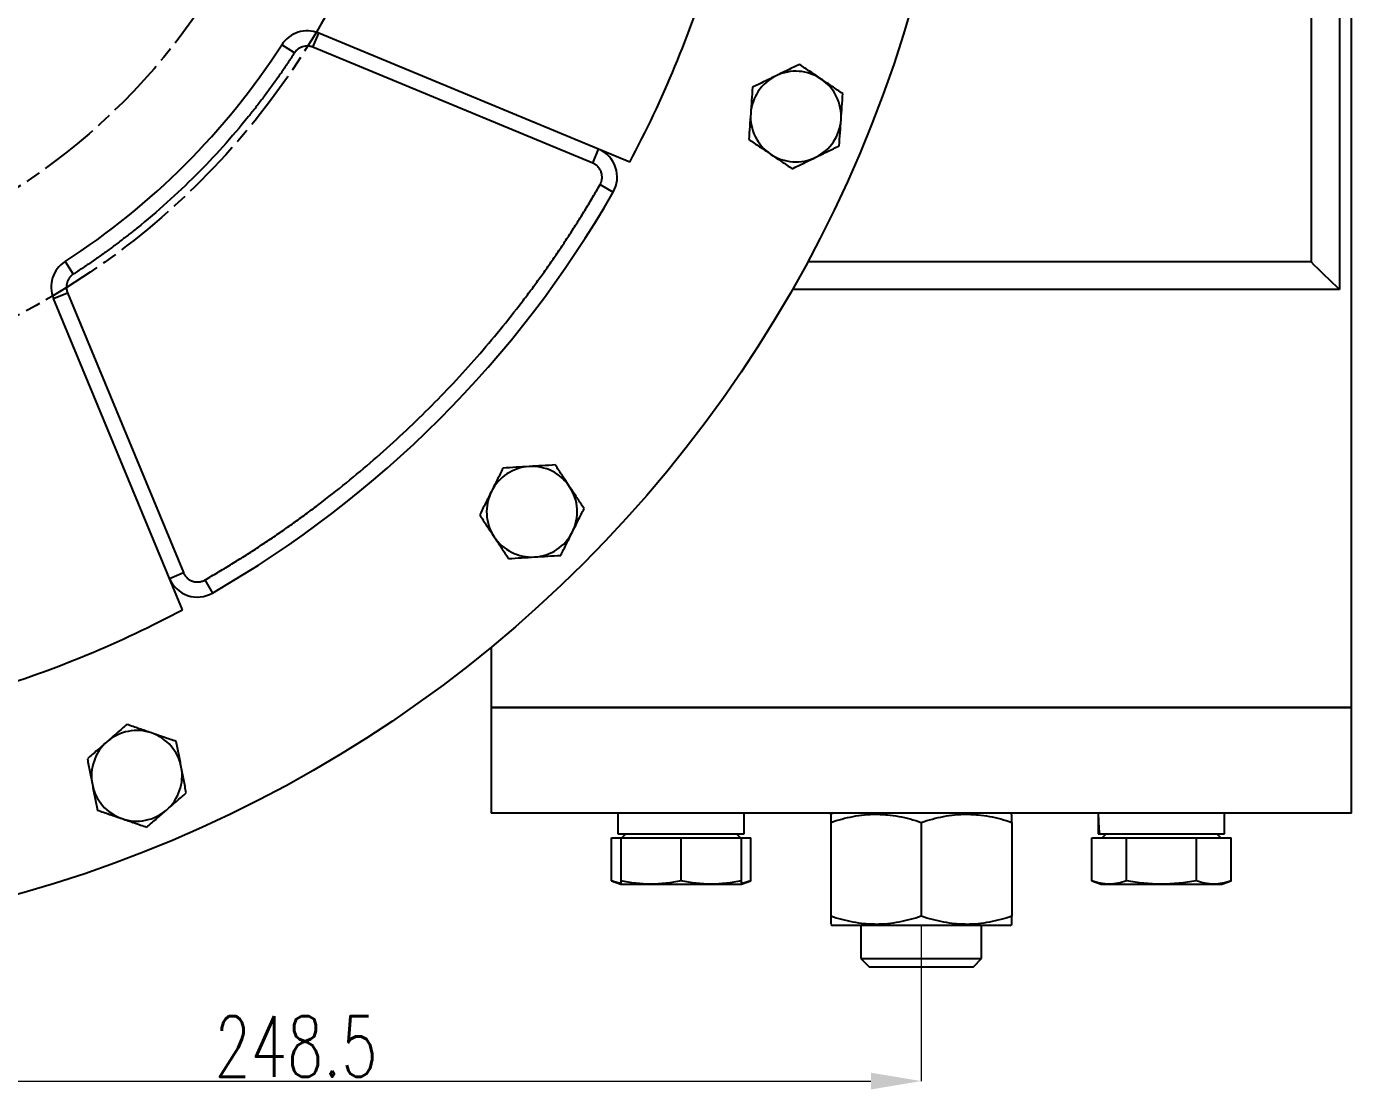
# Model space of a CAD drawing. Header units: millimetres. Extents: x 2003 to 4439, y 563 to 2285.
# Drawn here: x 3494.3 to 3757.7, y 1080.5 to 1291.7 of the extents above; entities that cross this region are included whole.
import ezdxf

# ---------------------------------------------------------------- set-up
doc = ezdxf.new("R2010")
doc.units = ezdxf.units.MM
doc.linetypes.add('AM_ISO08W050', pattern=[18, 12, -1.5, 3, -1.5])
doc.layers.add('AM_5', color=3, linetype='Continuous', lineweight=25)
doc.layers.add('AM_7', color=4, linetype='AM_ISO08W050', lineweight=25)
doc.styles.add('SLDTEXTSTYLE1', font='txt.shx', dxfattribs={"width": 0.7, "bigfont": 'gbcbig.shx'})
doc.dimstyles.new('SLDDIMSTYLE12$0', dxfattribs={"dimtxt": 12, "dimasz": 10, "dimexe": 0, "dimexo": 0.0625, "dimgap": 0.875, "dimtad": 1, "dimdec": 1, "dimlfac": 1.8, "dimrnd": 1e-09, "dimzin": 12, "dimdsep": 46, "dimtxsty": 'SLDTEXTSTYLE1', "dimcen": 0.09, "dimdle": 8.16, "dimclrd": 3, "dimclre": 3, "dimadec": 0, "dimazin": 3, "dimtfac": 1, "dimtdec": 1, "dimtofl": 0, "dimtmove": 0, "dimatfit": 3, "dimfxl": 0, "dimfrac": 2, "dimtolj": 1, "dimlwd": 5, "dimlwe": 5, "dimarcsym": 0})
doc.dimstyles.new('SLDDIMSTYLE12$3', dxfattribs={"dimtxt": 12, "dimasz": 10, "dimexe": 0, "dimexo": 0.0625, "dimgap": 0.875, "dimtad": 1, "dimdec": 1, "dimlfac": 1.8, "dimrnd": 1e-09, "dimzin": 12, "dimdsep": 46, "dimtxsty": 'SLDTEXTSTYLE1', "dimcen": 0.09, "dimdle": 8.16, "dimclrd": 3, "dimclre": 3, "dimadec": 0, "dimazin": 3, "dimtfac": 1, "dimtdec": 1, "dimtofl": 0, "dimtmove": 0, "dimatfit": 3, "dimfxl": 0, "dimfrac": 2, "dimtolj": 1, "dimlwd": 5, "dimlwe": 5, "dimarcsym": 0})

# ---------------------------------------------------------------- blocks, each defined once
blk = doc.blocks.new('*D63')
at = {"layer": 'AM_5', "color": 3, "lineweight": 5, "transparency": 16777216}
blk.add_line((3423.66, 1124.32), (3423.66, 1082.16), dxfattribs=at)
at = {"layer": 'AM_5', "color": 3, "linetype": 'Continuous', "lineweight": 5, "transparency": 16777216}
for p, q in [((3672.16, 1113.02), (3672.16, 1082.16)), ((3433.66, 1082.16), (3662.16, 1082.16))]:
    blk.add_line(p, q, dxfattribs=at)
at = {"layer": 'AM_5', "color": 3, "transparency": 16777216}
for points in [[(3433.66, 1083.82), (3433.66, 1080.49), (3423.66, 1082.16)], [(3662.16, 1083.82), (3662.16, 1080.49), (3672.16, 1082.16)]]:
    blk.add_solid(points, dxfattribs=at)
at = {"layer": 'Defpoints', "color": 0, "transparency": 16777216}
for p in [(3423.66, 1124.38), (3672.16, 1113.08), (3672.16, 1082.16)]:
    blk.add_point(p, dxfattribs=at)
at = {"layer": 'AM_5', "color": 0, "transparency": 16777216, "insert": (3547.91, 1089.03), "char_height": 12, "attachment_point": 5, "style": 'SLDTEXTSTYLE1'}
blk.add_mtext('\\A1;248.5', dxfattribs=at)
blk = doc.blocks.new('*D64')
at = {"layer": 'AM_5', "color": 3, "linetype": 'Continuous', "lineweight": 5, "transparency": 16777216}
blk.add_line((3264.2, 1650.61), (3293.27, 1598.8), dxfattribs=at)
at = {"layer": 'AM_5', "color": 3, "lineweight": 5, "transparency": 16777216}
for p, q in [((3423.57, 1366.38), (3423.75, 1366.38)), ((3423.66, 1366.29), (3423.66, 1366.47))]:
    blk.add_line(p, q, dxfattribs=at)
at = {"layer": 'AM_5', "color": 3, "transparency": 16777216}
blk.add_solid([(3294.72, 1599.62), (3291.81, 1597.99), (3298.16, 1590.08)], dxfattribs=at)
at = {"layer": 'Defpoints', "color": 0, "transparency": 16777216}
for p in [(3298.16, 1590.08), (3549.17, 1142.68)]:
    blk.add_point(p, dxfattribs=at)
at = {"layer": 'AM_5', "color": 0, "transparency": 16777216, "insert": (3277.47, 1641), "char_height": 12, "attachment_point": 5, "rotation": 299.2944, "style": 'SLDTEXTSTYLE1'}
blk.add_mtext('\\A1;∅513', dxfattribs=at)
blk = doc.blocks.new('*D65')
at = {"layer": 'AM_5', "color": 3, "linetype": 'Continuous', "lineweight": 5, "transparency": 16777216}
blk.add_line((3207.09, 1606.11), (3317.07, 1484.37), dxfattribs=at)
at = {"layer": 'AM_5', "color": 3, "lineweight": 5, "transparency": 16777216}
for p, q in [((3423.57, 1366.38), (3423.75, 1366.38)), ((3423.66, 1366.29), (3423.66, 1366.47))]:
    blk.add_line(p, q, dxfattribs=at)
at = {"layer": 'AM_5', "color": 3, "transparency": 16777216}
blk.add_solid([(3318.31, 1485.48), (3315.84, 1483.25), (3323.78, 1476.95)], dxfattribs=at)
at = {"layer": 'Defpoints', "color": 0, "transparency": 16777216}
for p in [(3323.78, 1476.95), (3523.55, 1255.82)]:
    blk.add_point(p, dxfattribs=at)
at = {"layer": 'AM_5', "color": 0, "transparency": 16777216, "insert": (3223.1, 1598.64), "char_height": 12, "attachment_point": 5, "rotation": 312.0952, "style": 'SLDTEXTSTYLE1'}
blk.add_mtext('\\A1;∅298', dxfattribs=at)

msp = doc.modelspace()

# ---------------------------------------------------------------- linework, layer by layer
at = {"color": 7, "linetype": 'Continuous', "lineweight": 25}
for p, q in [((3757.663, 1156.383), (3757.663, 1576.383)), ((3755.291, 1493.383), (3755.291, 1239.383)), ((3749.622, 1487.883), (3749.622, 1244.883)), ((3551.266, 1287.55), (3552.414, 1290.322)), ((3614.239, 1264.713), (3552.414, 1290.322)), ((3547.598, 1286.405), (3545.077, 1288.032)), ((3606.883, 1264.513), (3551.266, 1287.55)), ((3606.883, 1264.513), (3608.031, 1267.285)), ((3608.336, 1260.246), (3610.937, 1258.752)), ((3502.014, 1244.968), (3503.64, 1242.448)), ((3749.622, 1244.883), (3649.561, 1244.883)), ((3499.724, 1237.631), (3502.495, 1238.779)), ((3525.332, 1175.806), (3499.724, 1237.631)), ((3502.495, 1238.779), (3525.532, 1183.163)), ((3755.291, 1239.383), (3646.515, 1239.383)), ((3522.761, 1182.015), (3525.532, 1183.163)), ((3529.799, 1181.71), (3531.294, 1179.109)), ((3586.663, 1168.334), (3586.663, 1156.383)), ((3586.663, 1156.383), (3586.663, 1135.383)), ((3586.663, 1156.383), (3672.163, 1156.383)), ((3757.663, 1156.383), (3586.663, 1156.383)), ((3672.163, 1156.383), (3757.663, 1156.383)), ((3757.663, 1135.383), (3757.663, 1156.383)), ((3757.663, 1135.383), (3586.663, 1135.383)), ((3611.883, 1135.383), (3611.883, 1131.283)), ((3636.983, 1131.283), (3636.983, 1135.383)), ((3654.538, 1135.383), (3654.163, 1135.166)), ((3690.163, 1135.166), (3689.788, 1135.383)), ((3707.343, 1135.383), (3707.343, 1131.283)), ((3732.443, 1131.283), (3732.443, 1135.383)), ((3654.163, 1133.558), (3654.163, 1114.907)), ((3672.163, 1133.558), (3672.163, 1114.907)), ((3690.163, 1133.558), (3690.163, 1114.907)), ((3610.577, 1121.958), (3610.577, 1130.483)), ((3610.577, 1130.483), (3612.433, 1130.483)), ((3611.883, 1131.283), (3636.983, 1131.283)), ((3612.433, 1130.483), (3612.433, 1121.958)), ((3612.433, 1130.483), (3624.433, 1130.483)), ((3613.433, 1131.283), (3612.633, 1130.483)), ((3624.433, 1121.958), (3624.433, 1130.483)), ((3624.433, 1130.483), (3636.433, 1130.483)), ((3636.233, 1130.483), (3635.433, 1131.283)), ((3636.433, 1130.483), (3638.29, 1130.483)), ((3636.433, 1121.958), (3636.433, 1130.483)), ((3638.29, 1121.958), (3638.29, 1130.483)), ((3706.036, 1121.958), (3706.036, 1130.483)), ((3706.036, 1130.483), (3712.964, 1130.483)), ((3707.343, 1131.283), (3707.568, 1131.283)), ((3707.568, 1131.283), (3732.443, 1131.283)), ((3708.893, 1131.283), (3708.093, 1130.483)), ((3712.964, 1121.958), (3712.964, 1130.483)), ((3712.964, 1130.483), (3726.821, 1130.483)), ((3726.821, 1130.483), (3726.821, 1121.958)), ((3726.821, 1130.483), (3733.749, 1130.483)), ((3731.693, 1130.483), (3730.893, 1131.283)), ((3733.749, 1121.958), (3733.749, 1130.483)), ((3610.577, 1121.958), (3612.433, 1121.283)), ((3636.433, 1121.283), (3638.29, 1121.958)), ((3706.036, 1121.958), (3707.893, 1121.283)), ((3731.893, 1121.283), (3733.749, 1121.958)), ((3612.433, 1121.283), (3618.433, 1121.283)), ((3618.433, 1121.283), (3630.433, 1121.283)), ((3630.433, 1121.283), (3636.433, 1121.283)), ((3707.893, 1121.283), (3709.5, 1121.283)), ((3709.5, 1121.283), (3719.893, 1121.283)), ((3719.893, 1121.283), (3730.285, 1121.283)), ((3730.285, 1121.283), (3731.893, 1121.283)), ((3654.163, 1113.299), (3654.538, 1113.083)), ((3689.788, 1113.083), (3654.538, 1113.083)), ((3660.163, 1113.083), (3660.163, 1106.507)), ((3684.163, 1106.507), (3684.163, 1113.083)), ((3689.788, 1113.083), (3690.163, 1113.299)), ((3660.163, 1106.507), (3661.787, 1104.883)), ((3660.163, 1106.507), (3684.163, 1106.507)), ((3682.539, 1104.883), (3684.163, 1106.507)), ((3661.787, 1104.883), (3682.539, 1104.883))]:
    msp.add_line(p, q, dxfattribs=at)
for radius in [256.5, 100, 97.899]:
    msp.add_circle((3423.663, 1366.383), radius, dxfattribs=at)
for centre, radius, start, end in [((3423.663, 1366.383), 216, 331.92076, 343.07924), ((3550.118, 1284.778), 6, 67.5, 147.16507), ((3423.663, 1366.383), 144.5, 302.83493, 327.16507), ((3647.242, 1273.773), 9, 55.9664, 115.9664), ((3647.242, 1273.773), 9, 115.9664, 175.9664), ((3647.242, 1273.773), 9, 355.9664, 55.9664), ((3647.242, 1273.773), 9, 175.9664, 235.9664), ((3647.242, 1273.773), 9, 295.9664, 355.9664), ((3605.735, 1261.741), 6, 330.11295, 67.5), ((3647.242, 1273.773), 9, 235.9664, 295.9664), ((3423.663, 1366.383), 216, 299.88705, 330.11295), ((3505.267, 1239.927), 6, 122.83493, 202.5), ((3594.783, 1195.263), 9, 93.4664, 153.4664), ((3594.783, 1195.263), 9, 33.4664, 93.4664), ((3594.783, 1195.263), 9, 153.4664, 213.4664), ((3594.783, 1195.263), 9, 333.4664, 33.4664), ((3594.783, 1195.263), 9, 213.4664, 273.4664), ((3594.783, 1195.263), 9, 273.4664, 333.4664), ((3528.304, 1184.311), 6, 202.5, 299.88705), ((3423.663, 1366.383), 216, 286.92076, 298.07924), ((3516.272, 1142.804), 9, 70.9664, 130.9664), ((3516.272, 1142.804), 9, 10.9664, 70.9664), ((3516.272, 1142.804), 9, 130.9664, 190.9664), ((3516.272, 1142.804), 9, 310.9664, 10.9664), ((3516.272, 1142.804), 9, 190.9664, 250.9664), ((3516.272, 1142.804), 9, 250.9664, 310.9664)]:
    msp.add_arc(centre, radius, start, end, dxfattribs=at)
for centre, start_param, end_param in [((3719.893, 1135.383), 1.5707963, 1.7605494), ((3719.893, 1131.283), 1.4763478, 1.5707963)]:
    msp.add_ellipse(centre, major_axis=(0, 21.737), ratio=0.5773503, start_param=start_param, end_param=end_param, dxfattribs=at)
for points, knots in [([(3551.266, 1287.55), (3551.214, 1287.571), (3551.109, 1287.612), (3550.949, 1287.663), (3550.786, 1287.705), (3550.621, 1287.738), (3550.455, 1287.761), (3550.164, 1287.786), (3549.747, 1287.772), (3549.22, 1287.657), (3548.721, 1287.452), (3548.323, 1287.195), (3548.019, 1286.93), (3547.789, 1286.682), (3547.662, 1286.498), (3547.598, 1286.405)], [0, 0, 0, 0, 0.0405946, 0.0809396, 0.1211627, 0.1613926, 0.201758, 0.2423864, 0.3711543, 0.5000467, 0.6288146, 0.757707, 0.838616, 0.9190368, 1, 1, 1, 1]), ([(3547.598, 1286.405), (3547.38, 1286.069), (3546.944, 1285.397), (3546.279, 1284.396), (3545.608, 1283.4), (3544.928, 1282.41), (3544.241, 1281.425), (3543.545, 1280.447), (3542.842, 1279.474), (3542.13, 1278.506), (3541.411, 1277.545), (3540.684, 1276.589), (3539.949, 1275.639), (3539.205, 1274.695), (3537.07, 1272.026), (3533.415, 1267.734), (3528.01, 1262.035), (3522.311, 1256.631), (3517.758, 1252.753), (3514.544, 1250.2), (3512.777, 1248.838), (3510.99, 1247.505), (3509.183, 1246.198), (3507.356, 1244.919), (3505.51, 1243.666), (3504.264, 1242.854), (3503.64, 1242.448)], [0, 0, 0, 0, 0.019191, 0.038375, 0.0575535, 0.0767275, 0.0958985, 0.1150677, 0.1342364, 0.1534058, 0.1725772, 0.1917519, 0.2109312, 0.2301163, 0.2493085, 0.3746503, 0.5000008, 0.6253427, 0.7506932, 0.7863278, 0.8219423, 0.857545, 0.893144, 0.9287473, 0.9643633, 1, 1, 1, 1]), ([(3647.973, 1284.14), (3647.2, 1283.764), (3646.426, 1283.386), (3644.869, 1282.628), (3644.087, 1282.247), (3643.301, 1281.865)], [0, 0, 0, 0, 0.5, 0.5, 1, 1, 1, 1]), ([(3652.279, 1281.232), (3651.554, 1281.721), (3650.834, 1282.208), (3649.399, 1283.177), (3648.685, 1283.659), (3647.973, 1284.14)], [0, 0, 0, 0, 0.5, 0.5, 1, 1, 1, 1]), ([(3643.301, 1281.865), (3642.515, 1281.482), (3641.733, 1281.101), (3640.177, 1280.343), (3639.402, 1279.966), (3638.629, 1279.59)], [0, 0, 0, 0, 0.5, 0.5, 1, 1, 1, 1]), ([(3656.585, 1278.323), (3655.873, 1278.804), (3655.159, 1279.287), (3653.724, 1280.256), (3653.003, 1280.742), (3652.279, 1281.232)], [0, 0, 0, 0, 0.5, 0.5, 1, 1, 1, 1]), ([(3638.629, 1279.59), (3638.569, 1278.733), (3638.508, 1277.873), (3638.387, 1276.146), (3638.325, 1275.278), (3638.264, 1274.406)], [0, 0, 0, 0, 0.5, 0.5, 1, 1, 1, 1]), ([(3656.219, 1273.14), (3656.281, 1274.012), (3656.342, 1274.88), (3656.464, 1276.607), (3656.524, 1277.467), (3656.585, 1278.323)], [0, 0, 0, 0, 0.5, 0.5, 1, 1, 1, 1]), ([(3638.264, 1274.406), (3638.202, 1273.534), (3638.141, 1272.667), (3638.019, 1270.94), (3637.959, 1270.08), (3637.898, 1269.223)], [0, 0, 0, 0, 0.5, 0.5, 1, 1, 1, 1]), ([(3655.854, 1267.957), (3655.914, 1268.814), (3655.975, 1269.673), (3656.097, 1271.401), (3656.158, 1272.268), (3656.219, 1273.14)], [0, 0, 0, 0, 0.5, 0.5, 1, 1, 1, 1]), ([(3637.898, 1269.223), (3638.61, 1268.742), (3639.324, 1268.26), (3640.759, 1267.291), (3641.48, 1266.804), (3642.205, 1266.315)], [0, 0, 0, 0, 0.5, 0.5, 1, 1, 1, 1]), ([(3651.182, 1265.682), (3651.968, 1266.065), (3652.75, 1266.445), (3654.307, 1267.203), (3655.082, 1267.581), (3655.854, 1267.957)], [0, 0, 0, 0, 0.5, 0.5, 1, 1, 1, 1]), ([(3608.336, 1260.246), (3608.365, 1260.3), (3608.424, 1260.407), (3608.5, 1260.573), (3608.566, 1260.742), (3608.621, 1260.914), (3608.666, 1261.09), (3608.699, 1261.27), (3608.742, 1261.601), (3608.739, 1262.091), (3608.595, 1262.715), (3608.328, 1263.298), (3608.003, 1263.724), (3607.695, 1264.021), (3607.441, 1264.215), (3607.17, 1264.384), (3606.979, 1264.47), (3606.883, 1264.513)], [0, 0, 0, 0, 0.0360698, 0.0718111, 0.1073556, 0.1428371, 0.1783902, 0.2141486, 0.2502438, 0.3750982, 0.500055, 0.6249094, 0.7498662, 0.8130613, 0.8763592, 0.9381541, 1, 1, 1, 1]), ([(3642.205, 1266.315), (3642.929, 1265.826), (3643.65, 1265.339), (3645.085, 1264.37), (3645.799, 1263.887), (3646.511, 1263.407)], [0, 0, 0, 0, 0.5, 0.5, 1, 1, 1, 1]), ([(3646.511, 1263.407), (3647.283, 1263.783), (3648.058, 1264.16), (3649.614, 1264.918), (3650.396, 1265.299), (3651.182, 1265.682)], [0, 0, 0, 0, 0.5, 0.5, 1, 1, 1, 1]), ([(3529.799, 1181.71), (3530.224, 1181.955), (3531.075, 1182.446), (3532.345, 1183.194), (3533.609, 1183.95), (3534.867, 1184.714), (3536.12, 1185.487), (3537.367, 1186.268), (3538.608, 1187.058), (3539.844, 1187.856), (3541.074, 1188.662), (3542.299, 1189.478), (3543.518, 1190.301), (3544.731, 1191.133), (3545.939, 1191.974), (3547.141, 1192.823), (3548.337, 1193.68), (3549.528, 1194.546), (3550.713, 1195.421), (3551.892, 1196.303), (3554.548, 1198.32), (3558.621, 1201.544), (3564.004, 1206.101), (3569.233, 1210.835), (3574.304, 1215.741), (3579.21, 1220.812), (3583.944, 1226.041), (3588.502, 1231.424), (3591.999, 1235.844), (3594.54, 1239.211), (3596.196, 1241.467), (3597.821, 1243.743), (3599.416, 1246.039), (3600.98, 1248.355), (3602.514, 1250.692), (3604.017, 1253.05), (3605.488, 1255.428), (3606.932, 1257.825), (3607.868, 1259.439), (3608.336, 1260.246)], [0, 0, 0, 0, 0.0131165, 0.0262276, 0.0393341, 0.0524366, 0.0655356, 0.0786319, 0.0917259, 0.1048185, 0.1179101, 0.1310014, 0.1440931, 0.1571857, 0.17028, 0.1833764, 0.1964757, 0.2095785, 0.2226854, 0.235797, 0.2489139, 0.3117183, 0.3744549, 0.4371927, 0.5000006, 0.562805, 0.6255416, 0.6882794, 0.7510874, 0.776004, 0.8009035, 0.8257902, 0.8506685, 0.8755425, 0.9004166, 0.9252951, 0.9501823, 0.9750825, 1, 1, 1, 1]), ([(3503.64, 1242.448), (3503.593, 1242.416), (3503.5, 1242.354), (3503.367, 1242.251), (3503.24, 1242.141), (3503.119, 1242.024), (3503.005, 1241.9), (3502.82, 1241.675), (3502.593, 1241.325), (3502.388, 1240.826), (3502.273, 1240.298), (3502.258, 1239.825), (3502.303, 1239.424), (3502.376, 1239.094), (3502.456, 1238.884), (3502.495, 1238.779)], [0, 0, 0, 0, 0.0405946, 0.0809396, 0.1211627, 0.1613926, 0.201758, 0.2423864, 0.3711543, 0.5000467, 0.6288146, 0.757707, 0.838616, 0.9190368, 1, 1, 1, 1]), ([(3589.052, 1203.932), (3588.668, 1203.164), (3588.283, 1202.393), (3587.51, 1200.844), (3587.121, 1200.065), (3586.731, 1199.283)], [0, 0, 0, 0, 0.5, 0.5, 1, 1, 1, 1]), ([(3594.238, 1204.246), (3593.366, 1204.193), (3592.498, 1204.141), (3590.77, 1204.036), (3589.909, 1203.984), (3589.052, 1203.932)], [0, 0, 0, 0, 0.5, 0.5, 1, 1, 1, 1]), ([(3599.425, 1204.56), (3598.568, 1204.509), (3597.707, 1204.456), (3595.979, 1204.352), (3595.111, 1204.299), (3594.238, 1204.246)], [0, 0, 0, 0, 0.5, 0.5, 1, 1, 1, 1]), ([(3602.291, 1200.226), (3601.808, 1200.955), (3601.329, 1201.681), (3600.374, 1203.125), (3599.899, 1203.844), (3599.425, 1204.56)], [0, 0, 0, 0, 0.5, 0.5, 1, 1, 1, 1]), ([(3586.731, 1199.283), (3586.34, 1198.501), (3585.952, 1197.723), (3585.178, 1196.174), (3584.793, 1195.403), (3584.409, 1194.634)], [0, 0, 0, 0, 0.5, 0.5, 1, 1, 1, 1]), ([(3605.156, 1195.891), (3604.682, 1196.608), (3604.207, 1197.327), (3603.252, 1198.771), (3602.773, 1199.496), (3602.291, 1200.226)], [0, 0, 0, 0, 0.5, 0.5, 1, 1, 1, 1]), ([(3602.835, 1191.242), (3603.225, 1192.024), (3603.614, 1192.803), (3604.387, 1194.352), (3604.772, 1195.123), (3605.156, 1195.891)], [0, 0, 0, 0, 0.5, 0.5, 1, 1, 1, 1]), ([(3584.409, 1194.634), (3584.883, 1193.918), (3585.358, 1193.199), (3586.313, 1191.755), (3586.793, 1191.029), (3587.275, 1190.3)], [0, 0, 0, 0, 0.5, 0.5, 1, 1, 1, 1]), ([(3587.275, 1190.3), (3587.757, 1189.57), (3588.236, 1188.845), (3589.191, 1187.401), (3589.666, 1186.682), (3590.14, 1185.965)], [0, 0, 0, 0, 0.5, 0.5, 1, 1, 1, 1]), ([(3600.513, 1186.593), (3600.897, 1187.362), (3601.282, 1188.133), (3602.056, 1189.682), (3602.444, 1190.46), (3602.835, 1191.242)], [0, 0, 0, 0, 0.5, 0.5, 1, 1, 1, 1]), ([(3590.14, 1185.965), (3590.998, 1186.017), (3591.858, 1186.069), (3593.586, 1186.174), (3594.454, 1186.226), (3595.327, 1186.279)], [0, 0, 0, 0, 0.5, 0.5, 1, 1, 1, 1]), ([(3595.327, 1186.279), (3596.199, 1186.332), (3597.068, 1186.385), (3598.796, 1186.489), (3599.656, 1186.541), (3600.513, 1186.593)], [0, 0, 0, 0, 0.5, 0.5, 1, 1, 1, 1]), ([(3525.532, 1183.163), (3525.555, 1183.111), (3525.6, 1183.007), (3525.677, 1182.858), (3525.762, 1182.713), (3525.855, 1182.574), (3525.956, 1182.44), (3526.065, 1182.311), (3526.211, 1182.158), (3526.398, 1181.987), (3526.634, 1181.812), (3526.886, 1181.659), (3527.066, 1181.579), (3527.156, 1181.539)], [0, 0, 0, 0, 0.071978, 0.1433984, 0.2144858, 0.2854681, 0.3565741, 0.4280316, 0.5000648, 0.6256174, 0.7499758, 0.8743627, 1, 1, 1, 1]), ([(3527.156, 1181.539), (3527.209, 1181.518), (3527.313, 1181.477), (3527.475, 1181.426), (3527.639, 1181.384), (3527.863, 1181.339), (3528.15, 1181.308), (3528.498, 1181.31), (3528.843, 1181.352), (3529.178, 1181.434), (3529.5, 1181.55), (3529.699, 1181.657), (3529.799, 1181.71)], [0, 0, 0, 0, 0.0617552, 0.123337, 0.1849425, 0.2467681, 0.3733135, 0.5000484, 0.6265939, 0.7533288, 0.8766174, 1, 1, 1, 1]), ([(3514.295, 1153.006), (3513.647, 1152.443), (3512.996, 1151.878), (3511.688, 1150.743), (3511.032, 1150.173), (3510.372, 1149.6)], [0, 0, 0, 0, 0.5, 0.5, 1, 1, 1, 1]), ([(3519.207, 1151.312), (3518.381, 1151.597), (3517.559, 1151.88), (3515.922, 1152.445), (3515.107, 1152.726), (3514.295, 1153.006)], [0, 0, 0, 0, 0.5, 0.5, 1, 1, 1, 1]), ([(3524.119, 1149.617), (3523.307, 1149.897), (3522.493, 1150.178), (3520.856, 1150.743), (3520.034, 1151.027), (3519.207, 1151.312)], [0, 0, 0, 0, 0.5, 0.5, 1, 1, 1, 1]), ([(3510.372, 1149.6), (3509.711, 1149.026), (3509.055, 1148.456), (3507.747, 1147.321), (3507.097, 1146.756), (3506.448, 1146.193)], [0, 0, 0, 0, 0.5, 0.5, 1, 1, 1, 1]), ([(3525.108, 1144.516), (3524.942, 1145.374), (3524.776, 1146.228), (3524.447, 1147.928), (3524.283, 1148.774), (3524.119, 1149.617)], [0, 0, 0, 0, 0.5, 0.5, 1, 1, 1, 1]), ([(3506.448, 1146.193), (3506.611, 1145.35), (3506.775, 1144.504), (3507.105, 1142.804), (3507.27, 1141.95), (3507.437, 1141.092)], [0, 0, 0, 0, 0.5, 0.5, 1, 1, 1, 1]), ([(3526.096, 1139.415), (3525.933, 1140.258), (3525.769, 1141.104), (3525.44, 1142.804), (3525.274, 1143.658), (3525.108, 1144.516)], [0, 0, 0, 0, 0.5, 0.5, 1, 1, 1, 1]), ([(3507.437, 1141.092), (3507.603, 1140.233), (3507.768, 1139.38), (3508.098, 1137.68), (3508.262, 1136.834), (3508.425, 1135.99)], [0, 0, 0, 0, 0.5, 0.5, 1, 1, 1, 1]), ([(3522.173, 1136.008), (3522.833, 1136.581), (3523.49, 1137.151), (3524.797, 1138.286), (3525.448, 1138.851), (3526.096, 1139.415)], [0, 0, 0, 0, 0.5, 0.5, 1, 1, 1, 1]), ([(3508.425, 1135.99), (3509.237, 1135.71), (3510.052, 1135.429), (3511.689, 1134.865), (3512.511, 1134.581), (3513.337, 1134.296)], [0, 0, 0, 0, 0.5, 0.5, 1, 1, 1, 1]), ([(3518.249, 1132.601), (3518.898, 1133.164), (3519.549, 1133.729), (3520.856, 1134.865), (3521.513, 1135.435), (3522.173, 1136.008)], [0, 0, 0, 0, 0.5, 0.5, 1, 1, 1, 1]), ([(3654.163, 1135.109), (3654.163, 1135.127), (3654.163, 1135.269), (3654.163, 1134.751), (3654.163, 1133.958), (3654.163, 1133.558)], [0, 0, 0, 0, 0.0697231, 0.5305997, 1, 1, 1, 1]), ([(3654.163, 1133.558), (3655.632, 1134.048), (3657.113, 1134.452), (3660.104, 1135.011), (3661.615, 1135.165), (3663.528, 1135.166), (3663.913, 1135.157), (3664.678, 1135.12), (3665.06, 1135.092), (3666.2, 1134.983), (3666.955, 1134.874), (3669.208, 1134.454), (3670.691, 1134.049), (3672.163, 1133.558)], [0, 0, 0, 0, 0.25, 0.25, 0.5, 0.5, 0.5625, 0.5625, 0.625, 0.625, 0.75, 0.75, 1, 1, 1, 1]), ([(3672.163, 1133.558), (3673.632, 1134.048), (3675.113, 1134.452), (3678.104, 1135.011), (3679.615, 1135.165), (3681.528, 1135.166), (3681.913, 1135.157), (3682.678, 1135.12), (3683.06, 1135.092), (3684.2, 1134.983), (3684.955, 1134.874), (3687.208, 1134.454), (3688.691, 1134.049), (3690.163, 1133.558)], [0, 0, 0, 0, 0.25, 0.25, 0.5, 0.5, 0.5625, 0.5625, 0.625, 0.625, 0.75, 0.75, 1, 1, 1, 1]), ([(3690.163, 1133.558), (3690.163, 1134.041), (3690.163, 1134.953), (3690.163, 1135.059), (3690.163, 1135.109)], [0, 0, 0, 0, 0.5291087, 1, 1, 1, 1]), ([(3513.337, 1134.296), (3514.164, 1134.011), (3514.986, 1133.727), (3516.622, 1133.162), (3517.437, 1132.881), (3518.249, 1132.601)], [0, 0, 0, 0, 0.5, 0.5, 1, 1, 1, 1]), ([(3612.433, 1121.448), (3612.392, 1121.452), (3611.767, 1121.513), (3611.152, 1121.743), (3610.577, 1121.958)], [0, 0, 0, 0, 0.06643458, 1, 1, 1, 1]), ([(3618.433, 1121.283), (3617.424, 1121.283), (3616.419, 1121.346), (3614.42, 1121.58), (3613.425, 1121.75), (3612.433, 1121.958)], [0, 0, 0, 0, 0.5, 0.5, 1, 1, 1, 1]), ([(3612.433, 1121.958), (3612.433, 1121.75), (3612.433, 1121.58), (3612.433, 1121.346), (3612.433, 1121.283), (3612.433, 1121.283)], [0, 0, 0, 0, 0.5, 0.5, 1, 1, 1, 1]), ([(3624.433, 1121.958), (3623.441, 1121.75), (3622.446, 1121.58), (3620.447, 1121.346), (3619.443, 1121.283), (3618.433, 1121.283)], [0, 0, 0, 0, 0.5, 0.5, 1, 1, 1, 1]), ([(3630.433, 1121.283), (3629.424, 1121.283), (3628.419, 1121.346), (3626.42, 1121.58), (3625.425, 1121.75), (3624.433, 1121.958)], [0, 0, 0, 0, 0.5, 0.5, 1, 1, 1, 1]), ([(3636.433, 1121.958), (3635.441, 1121.75), (3634.446, 1121.58), (3632.447, 1121.346), (3631.443, 1121.283), (3630.433, 1121.283)], [0, 0, 0, 0, 0.5, 0.5, 1, 1, 1, 1]), ([(3638.29, 1121.958), (3637.719, 1121.745), (3637.103, 1121.514), (3636.479, 1121.454), (3636.433, 1121.449)], [0, 0, 0, 0, 0.92594954, 1, 1, 1, 1]), ([(3636.433, 1121.283), (3636.433, 1121.283), (3636.433, 1121.346), (3636.433, 1121.58), (3636.433, 1121.75), (3636.433, 1121.958)], [0, 0, 0, 0, 0.5, 0.5, 1, 1, 1, 1]), ([(3709.5, 1121.283), (3708.917, 1121.283), (3708.338, 1121.346), (3707.183, 1121.58), (3706.609, 1121.75), (3706.036, 1121.958)], [0, 0, 0, 0, 0.5, 0.5, 1, 1, 1, 1]), ([(3712.964, 1121.958), (3712.392, 1121.75), (3711.817, 1121.58), (3710.663, 1121.346), (3710.083, 1121.283), (3709.5, 1121.283)], [0, 0, 0, 0, 0.5, 0.5, 1, 1, 1, 1]), ([(3719.893, 1121.283), (3718.727, 1121.283), (3717.567, 1121.346), (3715.259, 1121.58), (3714.11, 1121.75), (3712.964, 1121.958)], [0, 0, 0, 0, 0.5, 0.5, 1, 1, 1, 1]), ([(3726.821, 1121.958), (3725.675, 1121.75), (3724.526, 1121.58), (3722.218, 1121.346), (3721.058, 1121.283), (3719.893, 1121.283)], [0, 0, 0, 0, 0.5, 0.5, 1, 1, 1, 1]), ([(3730.285, 1121.283), (3729.702, 1121.283), (3729.122, 1121.346), (3727.968, 1121.58), (3727.393, 1121.75), (3726.821, 1121.958)], [0, 0, 0, 0, 0.5, 0.5, 1, 1, 1, 1]), ([(3733.749, 1121.958), (3733.176, 1121.75), (3732.602, 1121.58), (3731.447, 1121.346), (3730.868, 1121.283), (3730.285, 1121.283)], [0, 0, 0, 0, 0.5, 0.5, 1, 1, 1, 1]), ([(3654.163, 1114.907), (3654.163, 1114.424), (3654.163, 1113.512), (3654.163, 1113.406), (3654.163, 1113.356)], [0, 0, 0, 0, 0.5291087, 1, 1, 1, 1]), ([(3672.163, 1114.907), (3670.693, 1114.417), (3669.213, 1114.013), (3666.222, 1113.454), (3664.71, 1113.3), (3662.797, 1113.299), (3662.413, 1113.308), (3661.647, 1113.345), (3661.266, 1113.373), (3660.125, 1113.483), (3659.37, 1113.591), (3657.118, 1114.012), (3655.634, 1114.416), (3654.163, 1114.907)], [0, 0, 0, 0, 0.25, 0.25, 0.5, 0.5, 0.5625, 0.5625, 0.625, 0.625, 0.75, 0.75, 1, 1, 1, 1]), ([(3690.163, 1114.907), (3688.693, 1114.417), (3687.213, 1114.013), (3684.222, 1113.454), (3682.71, 1113.3), (3680.797, 1113.299), (3680.413, 1113.308), (3679.647, 1113.345), (3679.266, 1113.373), (3678.125, 1113.483), (3677.37, 1113.591), (3675.118, 1114.012), (3673.634, 1114.416), (3672.163, 1114.907)], [0, 0, 0, 0, 0.25, 0.25, 0.5, 0.5, 0.5625, 0.5625, 0.625, 0.625, 0.75, 0.75, 1, 1, 1, 1]), ([(3690.163, 1113.356), (3690.163, 1113.338), (3690.163, 1113.196), (3690.163, 1113.714), (3690.163, 1114.507), (3690.163, 1114.907)], [0, 0, 0, 0, 0.0697231, 0.5305997, 1, 1, 1, 1])]:
    msp.add_open_spline(points, degree=3, knots=knots, dxfattribs=at)
msp.add_open_spline([(3755.291, 1239.383), (3753.403, 1241.218), (3751.514, 1243.051), (3749.622, 1244.883)], degree=3, dxfattribs=at)
at = {"layer": 'AM_7'}
for radius in [149, 127]:
    msp.add_circle((3423.663, 1366.383), radius, dxfattribs=at)

# ---------------------------------------------------------------- dimensions: what is measured, and where the dimension line sits
at = {"layer": 'AM_5'}
for p1, p2, override, picture, middle in [((3549.167, 1142.684), (3298.158, 1590.081), {"dimlfac": 1, "dimpost": ''}, '*D64', (3271.478, 1637.635)), ((3523.547, 1255.82), (3323.778, 1476.945), {"dimlfac": 1}, '*D65', (3218.002, 1594.03))]:
    dim = msp.add_diameter_dim_2p(p1=p1, p2=p2, dimstyle='SLDDIMSTYLE12$3', override=override, dxfattribs=at)
    dim.commit()
    dim.dimension.update_dxf_attribs({"geometry": picture, "text_midpoint": middle, "dimtype": 163})
dim = msp.add_linear_dim(base=(3672.163, 1082.156), p1=(3423.663, 1124.383), p2=(3672.163, 1113.083), dimstyle='SLDDIMSTYLE12$0', override={"dimlfac": 1, "dimpost": ''}, dxfattribs=at)
dim.commit()
dim.dimension.update_dxf_attribs({"geometry": '*D63', "text_midpoint": (3547.913, 1089.031)})

doc.saveas('drawing.dxf')
